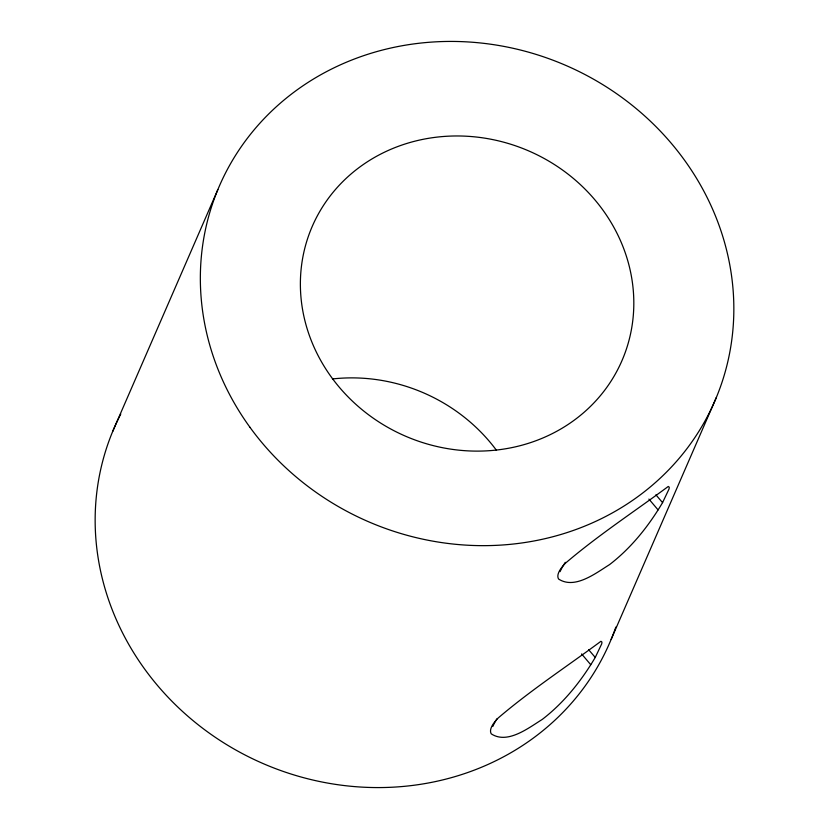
<?xml version="1.0" encoding="UTF-8"?>
<svg xmlns="http://www.w3.org/2000/svg" width="829" height="829" viewBox="0 0 829 829"><rect width="100%" height="100%" fill="white"/><g stroke="black" fill="none" stroke-linecap="round" stroke-linejoin="round"><path stroke-width="1.24" d="M112.671 431.494L217.861 189.572M611.139 639.428L716.329 397.505M662.558 502.623L669.065 488.955L669.262 487.193L668.257 486.468C634.071 511.762 597.978 535.399 565.554 563.109A69.439 18.87 -24.8 0 0 558.622 579.056C574.798 589.657 595.709 573.233 609.553 564.611C631.304 547.907 648.63 526.104 662.558 502.623L655.905 494.82M595.243 657.449L601.75 643.781L601.947 642.019L600.932 641.294C566.756 666.578 530.664 690.225 498.239 717.935A69.439 18.87 -24.8 0 0 491.296 733.883C507.483 744.483 528.384 728.059 542.228 719.437C563.989 702.733 581.316 680.93 595.243 657.449L588.59 649.646M648.92 499.089L658.071 509.897M581.606 653.915L590.745 664.723M615.833 627.076A270.057 248.586 23.5 0 1 263.809 763.872A270.057 248.586 23.5 0 1 120.765 414.054M332.439 378.957A168.784 155.365 23.5 0 1 496.478 450.313M560.062 571.647A71.128 9.865 -47.2 0 1 565.295 562.321M492.778 726.505A71.128 9.834 -47.3 0 1 497.027 718.722M332.522 378.687A168.784 155.365 23.5 0 0 619.615 365.796A168.784 155.365 23.5 0 0 449.152 136.143A168.784 155.365 23.5 0 0 332.522 378.687M249.975 427.318A270.057 248.586 23.5 0 0 709.862 411.723A270.057 248.586 23.5 0 0 441.453 41.585A270.057 248.586 23.5 0 0 249.975 427.318"/></g></svg>
